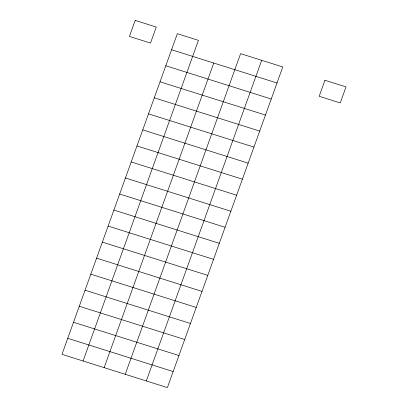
<?xml version="1.0" encoding="UTF-8"?>
<svg xmlns="http://www.w3.org/2000/svg" width="408" height="408" viewBox="0 0 408 408"><rect width="100%" height="100%" fill="white"/><g stroke="black" fill="none" stroke-linecap="round" stroke-linejoin="round"><path stroke-width="0.61" d="M83.059 360.998L198.431 40.351L177.347 33.701L61.975 354.348L167.397 387.6L282.77 66.953L240.603 53.652L125.231 374.299M104.142 367.649L213.751 63.036M146.314 380.95L261.686 60.302M171.579 49.735L277.001 82.987M165.811 65.764L271.233 99.017M160.043 81.799L265.465 115.051M154.275 97.828L259.697 131.085M148.502 113.863L253.929 147.115M142.734 129.897L248.161 163.149M136.966 145.926L242.393 179.178M131.197 161.961L236.625 195.213M125.429 177.99L230.851 211.242M119.661 194.024L225.083 227.276M113.893 210.059L219.315 243.311M108.125 226.088L213.547 259.34M102.357 242.123L207.779 275.375M96.584 258.152L202.011 291.404M90.816 274.186L196.243 307.438M85.048 290.221L190.475 323.473M79.279 306.25L184.702 339.502M73.511 322.284L178.934 355.536M67.743 338.314L173.165 371.566M135.181 20.4L129.407 36.434L150.496 43.085L156.264 27.05L135.181 20.4M324.941 80.254L319.173 96.288L340.257 102.938L346.025 86.904L324.941 80.254"/></g></svg>
